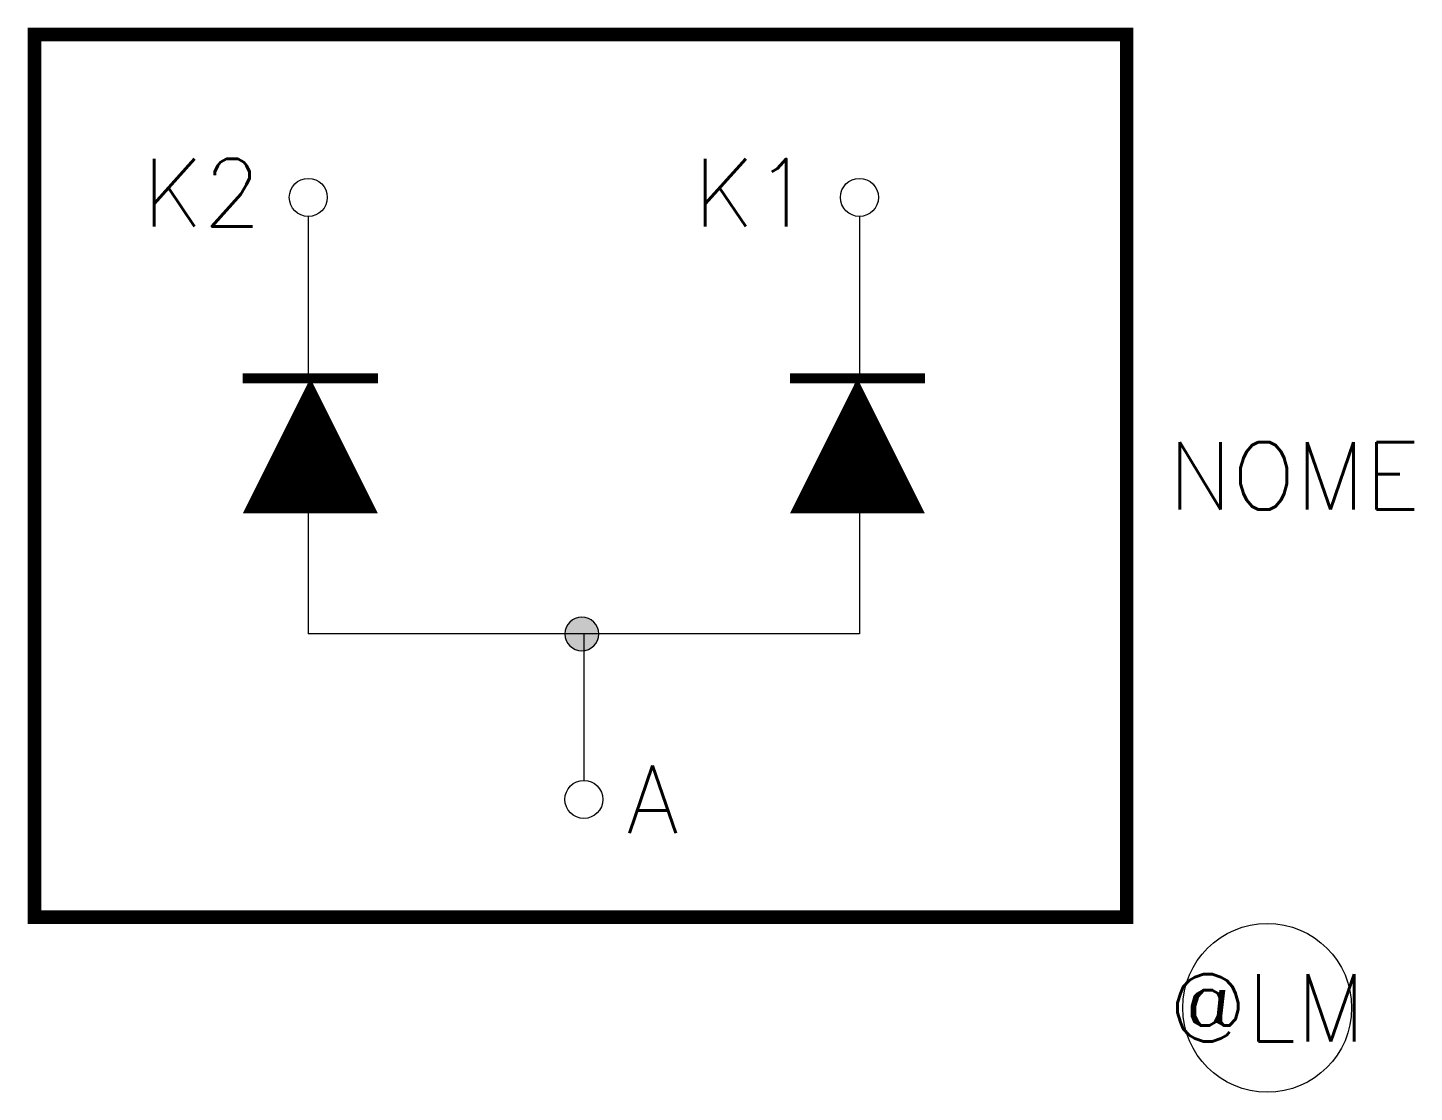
# Model space of a CAD drawing. Header units: millimetres. Extents: x 2571.3 to 2612.4, y 1018 to 1049.5.
import ezdxf
from ezdxf.enums import TextEntityAlignment as Align

# ---------------------------------------------------------------- set-up
doc = ezdxf.new("R2010")
doc.units = ezdxf.units.MM
doc.styles.add('ROMANS', font='romans')

# ---------------------------------------------------------------- blocks, each defined once
blk = doc.blocks.new('BOLA')
blk.add_hatch(color=256).paths.add_polyline_path([(-0.5, 0, 1), (0.5, 0, 1)])
blk.add_circle((0, 0), 0.5)

msp = doc.modelspace()

# ---------------------------------------------------------------- linework, layer by layer
at = {"color": 7}
for p, q in [((2579.655, 1043.887), (2579.655, 1039.09)), ((2595.981, 1043.887), (2595.981, 1039.09)), ((2579.655, 1039.091), (2581.427, 1035.549)), ((2595.981, 1039.091), (2594.209, 1035.549)), ((2579.655, 1035.114), (2579.655, 1031.522)), ((2595.981, 1035.114), (2595.981, 1031.522)), ((2595.981, 1031.522), (2579.655, 1031.522)), ((2587.818, 1031.522), (2587.818, 1027.185))]:
    msp.add_line(p, q, dxfattribs=at)
at = {"color": 5, "const_width": 0.4}
msp.add_lwpolyline([(2603.899, 1023.135), (2571.544, 1023.135), (2571.544, 1049.273), (2603.899, 1049.273)], close=True, dxfattribs=at)
at = {"color": 5}
for points in [[(2579.716, 1039.091, 0, 4, 0), (2579.716, 1035.091, 4, 4, 0)], [(2595.921, 1039.091, 0, 4, 0), (2595.921, 1035.091, 4, 4, 0)]]:
    msp.add_lwpolyline(points, format="xyseb", dxfattribs=at)
at = {"color": 5, "const_width": 0.3}
for points in [[(2581.716, 1039.091), (2577.716, 1039.091)], [(2593.921, 1039.091), (2597.921, 1039.091)]]:
    msp.add_lwpolyline(points, dxfattribs=at)
at = {"color": 7}
for centre in [(2579.655, 1044.449), (2595.981, 1044.449), (2587.818, 1026.622)]:
    msp.add_circle(centre, 0.563, dxfattribs=at)
msp.add_circle((2608.061, 1020.451), 2.5)

# ---------------------------------------------------------------- block references
at = {"color": 7, "xscale": -1, "rotation": 90}
msp.add_blockref('BOLA', (2587.757, 1031.522), dxfattribs=at)

# ---------------------------------------------------------------- texts
at = {"style": 'ROMANS', "flags": 4}
for tag, text, p in [('K2', 'K2', (2576.5, 1045.588)), ('K1', 'K1', (2592.826, 1045.588))]:
    msp.add_attdef(tag, text=text, height=2, dxfattribs=at).set_placement(p, align=Align.TOP_CENTER)
msp.add_attdef('NOME', text='NOME', height=2, dxfattribs=at).set_placement((2605.13, 1036.204), align=Align.MIDDLE_LEFT)
msp.add_attdef('A', text='A', height=2, dxfattribs=at).set_placement((2589.854, 1025.026), align=Align.BOTTOM_CENTER)
msp.add_attdef('@LM', text='@LM', height=2, dxfattribs=at).set_placement((2608.061, 1020.451), align=Align.MIDDLE_CENTER)

doc.saveas('drawing.dxf')
